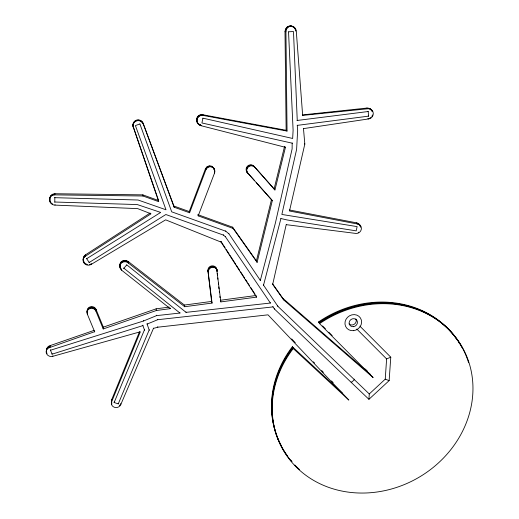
<?xml version="1.0" encoding="UTF-8"?>
<svg xmlns="http://www.w3.org/2000/svg" width="519" height="519" viewBox="0 0 519 519"><rect width="100%" height="100%" fill="white"/><g stroke="black" fill="none" stroke-linecap="round" stroke-linejoin="round"><path stroke-width="0.78" d="M142.881 325.154L142.907 325.601L52.069 354.172L50.505 350.228L143.536 320.989L156.569 315.623L179.95 313.041L123.678 268.057M87.497 312.321A4.574 4.243 4.2 0 1 90.124 306.859A4.574 4.243 4.2 0 1 96.034 309.369L95.885 311.082L103.223 328.955L156.329 310.518L170.238 308.662L121.641 270.217L121.647 269.627M139.507 331.745L111.715 399.611L111.65 401.738A4.853 4.366 -4.3 0 0 114.504 407.311A4.853 4.366 -4.3 0 0 120.739 404.658L120.745 403.523M114.154 401.985L114.141 402.523L118.261 403.879L118.267 403.341M228.704 233.453L260.33 280.416L275.414 222.93L292.113 148.895L292.178 143.004M202.78 118.131L292.664 138.469L293.105 130.217L288.532 31.73M280.662 218.473L287.461 220.024L356.19 230.864L357.13 226.608L281.856 214.451L296.608 149.42L297.666 130.126L297.225 125.17M103.223 328.955L103.333 327.158L96.034 309.369M272.819 306.489L274.467 309.039L368.925 399.325L369.275 393.953L385.234 379.168L386.616 358.934L356.806 329.059M368.925 399.325L389.14 380.609L390.775 357.189L359.901 326.153M140.188 331.823L52.756 356.332A5.067 4.587 4.7 0 1 46.366 353.218A5.067 4.587 4.7 0 1 49.772 347.509L94.73 331.654M94.705 331.913L87.302 314.053L87.452 312.723M150.134 213.062L85.473 254.848L85.259 256.295A5.171 4.859 10.4 0 0 84.026 263.055A5.171 4.859 10.4 0 0 91.214 264.372L91.266 263.918M126.617 264.716L186.068 312.36L270.386 303.044L225.415 236.748L223.423 235.088L165.853 214.522L89.164 262.517L89.21 262.147M89.164 262.517L86.569 258.443M52.756 356.332L52.86 355.781M52.069 354.172L52.166 353.686M50.505 350.228L50.603 349.741M292.411 143.212L201.923 122.977L202.89 118.313M49.772 347.509L50.168 345.609L94.166 330.337M369.275 393.953L277.879 306.32L263.535 285.171L280.87 218.778M372.759 377.112L372.992 377.469L283.653 299.891L272.689 284.373L286.235 224.506M286.358 224.682L355.489 233.388A4.892 4.58 -45.2 0 0 361.243 229.599A4.892 4.58 -45.2 0 0 357.831 224.072L289.492 211.006L304.822 144.068L303.466 128.446M271.495 199.549L272.3 200.684L257.113 262.342L256.405 260.901L271.495 199.549L256.412 182.701M284.723 146.611L285.444 147.312L274.934 189.973L274.116 188.897L284.555 146.455M150.841 213.737L137.717 208.632L54.936 205.102L55.053 204.733M160.339 212.31L137.282 204.564L54.897 202.021M54.8 202.319L54.826 197.389M54.936 205.102A5.378 5.054 22.9 0 1 49.428 199.932A5.378 5.054 22.9 0 1 54.592 194.885L54.982 193.743L142.842 194.859L158.555 200.542L157.27 196.772M54.592 194.885L142.946 195.994L158.743 201.677L133.312 127.194A5.365 5.209 43.3 0 1 136.594 120.57A5.365 5.209 43.3 0 1 143.322 124.067L174.144 207.211L189.597 212.771L189.24 211.564L205.466 168.74A4.606 4.58 -14.4 0 1 214.373 170.277M189.597 212.771L205.92 169.726A4.632 4.606 -15.3 0 1 211.888 167.027A4.632 4.606 -15.3 0 1 214.574 172.97L198.193 215.865L233.148 228.438L257.113 262.342M111.65 401.738L140.195 332.076M114.141 402.523L144.496 329.727M118.261 403.879L149.245 329.805M120.739 404.658L153.579 328.105M123.678 268.433L126.623 265.086M85.259 256.295L150.867 213.912M160.39 212.615L86.517 258.806M91.214 264.372L165.639 219.842L221.094 242.114L256.581 297.127L220.828 301.902L220.316 300.267L255.886 295.525M386.616 358.934L390.775 357.189M149.277 330.259L147.104 324.083L157.711 319.71L273.013 306.904M103.333 327.158L156.161 308.824L169.129 307.092M54.722 197.681L138.093 200.016L166.009 209.786L135.414 125.604L139.922 123.905M153.598 328.358L157.795 327.197L267.999 314.832L348.768 399.967L348.56 399.585M297.024 120.479L368.211 111.52L368.542 116.146L297.465 125.351M303.654 128.589L368.639 118.929A5.184 4.859 -65.4 0 0 373.278 113.304A5.184 4.859 -65.4 0 0 368.107 108.731L366.771 108.082L302.369 114.92M121.641 270.217A5.08 4.814 4.6 0 1 121.083 263.302A5.08 4.814 4.6 0 1 128.388 263.081L184.719 306.723L212.063 303.07L207.944 270.671A4.45 4.256 -14.6 0 1 211.856 265.864A4.45 4.256 -14.6 0 1 216.767 269.536L220.828 301.902M120.174 266.766A5.054 4.788 4.8 0 1 128.362 261.608L184.401 305.055L211.603 301.429L212.063 303.07M302.33 115.439L368.107 108.731M288.772 31.789L293.482 31.523L297.264 120.661M200.626 124.943A5.235 5.158 70.7 0 1 196.688 118.676A5.235 5.158 70.7 0 1 202.858 114.757L286.144 130.301L287.046 131.073L285.93 31.75A5.495 5.19 -86.4 0 1 291.068 26.151A5.495 5.19 -86.4 0 1 296.317 31.562L302.674 115.685M285.444 147.312L201.061 125.702A5.261 5.19 70.9 0 1 197.103 119.396A5.261 5.19 70.9 0 1 203.305 115.458L287.046 131.073M289.323 209.961L356.598 222.846A4.866 4.561 -45.3 0 1 360.024 226.128M286.144 130.301L285.009 31.516L285.93 31.75M139.948 124.093L171.705 211.836L225.784 231.215L228.847 233.777M143.25 123.593L143.296 123.879A5.359 5.203 43.4 0 0 136.575 120.389A5.359 5.203 43.4 0 0 133.299 126.999L133.273 126.714A5.346 5.19 43.4 0 1 136.549 120.116A5.346 5.19 43.4 0 1 143.25 123.593L173.865 206.03L189.24 211.564M197.784 214.639L232.564 227.16L256.405 260.901M385.234 379.168L389.14 380.609M367.874 111.358L368.211 111.52M368.205 115.977L368.542 116.146M367.99 118.592L368.639 118.929M304.387 143.705L304.822 144.068M272.592 283.809L282.823 298.282L370.572 374.523M280.909 445.03A102.736 91.195 -30.5 0 1 292.366 346.711L342.611 393.266M292.366 346.711L293.229 348.534L348.768 399.967M356.598 222.846L357.831 224.072M457.187 339.951A102.736 91.195 -30.5 0 0 318.575 321.923L319.717 323.071M322.565 325.945L325.407 328.806M328.799 332.231L332.179 335.637M365.285 369.028L367.446 371.202M318.575 321.923L319.581 323.622L372.992 377.469M291.665 338.901L295.246 342.676M313.418 361.834L314.52 363.002M321.696 370.566L323.343 372.305M331.524 380.927L333.153 382.646M274.116 188.897L254.044 166.314A4.587 4.509 -50.6 0 0 247.634 166.015A4.587 4.509 -50.6 0 0 247.239 172.451L250.307 175.883M250.813 176.447L254.381 180.43M247.239 172.451L272.3 200.684M254.044 166.314L274.934 189.973M220.951 241.348L222.833 244.274M223.209 244.858L225.09 247.771M226.213 249.509L229.203 254.148M229.949 255.303L235.879 264.502M236.619 265.65L239.564 270.211M240.66 271.924L242.418 274.642M242.86 275.323L244.611 278.041M245.487 279.397L247.232 282.102M248.101 283.452L249.405 285.476M250.703 287.494L255.024 294.189M202.858 114.757L203.305 115.458M354.166 379.123L354.458 379.61L351.415 382.438L351.129 381.952M200.847 125.332L201.061 125.702M282.823 298.282L283.653 299.891M214.379 172.574L214.574 172.97M277.678 305.905L277.879 306.32M263.354 284.782L263.535 285.171M274.272 308.623L274.467 309.039M260.149 280.033L260.33 280.416M270.198 302.642L270.386 303.044M232.564 227.16L233.148 228.438M205.466 168.74L205.92 169.726M255.899 295.564L256.581 297.127M225.648 230.89L225.784 231.215M225.278 236.417L225.415 236.748M223.287 234.757L223.423 235.088M220.893 241.588L221.094 242.114M142.907 325.601L144.522 330.175M133.273 126.714L141.337 150.244M141.564 150.912L142.926 154.902M143.153 155.564L144.516 159.541M144.743 160.202L157.01 196.026M197.999 215.268L198.193 215.865M173.865 206.03L174.144 207.211M185.984 311.938L186.068 312.36M184.401 305.055L184.719 306.723M179.879 312.613L179.95 313.041M170.148 308.027L170.238 308.662M207.944 270.671L211.603 301.429M216.767 269.536L216.994 271.476M217.214 273.416L217.442 275.355M217.74 277.931L217.889 279.216M218.33 283.069L218.48 284.354M218.778 286.91L218.999 288.83M219.29 291.38L219.44 292.651M219.881 296.466L220.024 297.731M157.666 319.276L157.711 319.71M156.161 308.824L156.329 310.518M156.524 315.189L156.569 315.623M157.744 326.698L157.795 327.197M142.842 194.859L142.946 195.994M147.078 323.642L147.104 324.083M143.51 320.554L143.536 320.989M128.362 261.608L128.388 263.081M355.852 318.958A4.249 3.893 -33.9 0 1 354.425 324.128A4.249 3.893 -33.9 0 1 349.034 323.901M247.492 172.821A4.593 4.515 -50.4 0 1 247.887 166.372A4.593 4.515 -50.4 0 1 254.31 166.677M247.66 173.074A4.6 4.522 -50.2 0 1 248.063 166.612A4.6 4.522 -50.2 0 1 254.492 166.917M205.634 169.103A4.613 4.593 -14.8 0 1 214.561 170.647M205.745 169.35A4.619 4.6 -15 0 1 214.613 171.783M50.654 202.001A5.359 5.041 23 0 1 54.832 194.171M52.62 204.058A5.365 5.047 23 0 1 54.735 194.456M83.916 261.758A5.151 4.84 10.5 0 1 85.395 255.387M91.279 263.808A5.158 4.846 10.5 0 1 89.528 264.528M87.445 264.554A5.158 4.846 10.5 0 1 85.337 255.75M208.113 271.236A4.463 4.269 -14.7 0 1 212.037 266.416A4.463 4.269 -14.7 0 1 216.955 270.094M208.223 271.606A4.47 4.269 -14.7 0 1 212.154 266.785A4.47 4.269 -14.7 0 1 217.078 270.464M121.109 268.777A5.06 4.801 4.8 0 1 121.349 262.121A5.06 4.801 4.8 0 1 128.375 262.16M121.102 269.153A5.067 4.807 4.7 0 1 121.349 262.491A5.067 4.807 4.7 0 1 128.381 262.53M87.426 312.97A4.587 4.249 4.1 0 1 90.053 307.501A4.587 4.249 4.1 0 1 95.976 310.012M87.374 313.405A4.593 4.256 4.1 0 1 90.008 307.923A4.593 4.256 4.1 0 1 95.944 310.44M46.457 351.363A5.047 4.574 4.8 0 1 50.019 346.322M47.028 353.536A5.054 4.58 4.7 0 1 49.921 346.796M111.825 403.737A4.833 4.353 -4.3 0 1 111.689 400.409M120.363 404.58A4.84 4.36 -4.3 0 1 119.461 405.579M111.812 404.275A4.84 4.36 -4.3 0 1 111.676 400.934M292.015 461.631A102.931 91.331 -30.4 0 1 290.556 459.918M287.773 456.357A102.931 91.331 -30.4 0 1 292.684 347.393M318.951 322.559A102.931 91.331 -30.4 0 1 461.975 347.471M319.204 322.987A103.054 91.422 -30.4 0 1 468.625 362.781M299.482 469.52A103.054 91.422 -30.4 0 1 294.837 465.05M291.73 461.638A103.054 91.422 -30.4 0 1 292.904 347.853M357.059 223.306A4.872 4.567 -45.2 0 1 360.575 227.056M357.37 223.611A4.879 4.574 -45.2 0 1 360.802 226.907M358.603 232.162A4.879 4.574 -45.2 0 1 358.175 232.421M367.608 108.484A5.171 4.846 -65.5 0 1 372.506 111.682M372.519 114.971A5.171 4.846 -65.5 0 1 371.838 116.379M370.767 117.547A5.171 4.846 -65.5 0 1 368.14 118.663M367.27 108.322A5.164 4.846 -65.5 0 1 372.168 111.514M285.353 31.601A5.475 5.171 -86.5 0 1 290.225 26.034A5.475 5.171 -86.5 0 1 295.668 30.887M285.586 31.659A5.482 5.177 -86.5 0 1 290.465 26.086A5.482 5.177 -86.5 0 1 295.914 30.945M200.788 125.228A5.248 5.171 70.8 0 1 196.844 118.942A5.248 5.171 70.8 0 1 203.02 115.023M200.898 125.416A5.255 5.177 70.8 0 1 196.948 119.123A5.255 5.177 70.8 0 1 203.137 115.199M247.913 173.45A4.606 4.528 -50.1 0 1 248.316 166.975A4.606 4.528 -50.1 0 1 254.764 167.28M319.581 323.622A103.249 91.552 -30.4 0 1 471.816 374.368A103.249 91.552 -30.4 0 1 347.38 492.006A103.249 91.552 -30.4 0 1 293.229 348.534M87.302 314.053A4.6 4.262 4.1 0 1 89.943 308.565A4.6 4.262 4.1 0 1 95.885 311.082M208.391 272.17A4.476 4.282 -14.7 0 1 212.329 267.337A4.476 4.282 -14.7 0 1 217.266 271.022M133.331 127.486A5.378 5.222 43.2 0 1 136.62 120.849A5.378 5.222 43.2 0 1 143.367 124.352M285.009 31.516A5.462 5.158 -86.6 0 1 293.605 27.312M366.771 108.082A5.151 4.833 -65.6 0 1 370.981 109.95M458.485 341.924A102.736 91.195 -30.5 0 1 459.334 343.299M111.851 402.939A4.827 4.347 -4.2 0 1 111.715 399.611M46.613 350.643A5.041 4.567 4.8 0 1 50.168 345.609M83.351 259.429A5.138 4.833 10.6 0 1 85.473 254.848M49.967 199.692A5.346 5.028 23.1 0 1 54.982 193.743M353.439 330.674A8.551 7.824 -33.8 0 0 360.413 317.946A8.551 7.824 -33.8 0 0 345.985 319.354A8.551 7.824 -33.8 0 0 353.439 330.674M353.374 326.685A4.275 3.912 -33.8 0 0 356.851 320.314A4.275 3.912 -33.8 0 0 349.637 321.034A4.275 3.912 -33.8 0 0 353.374 326.685"/></g></svg>
